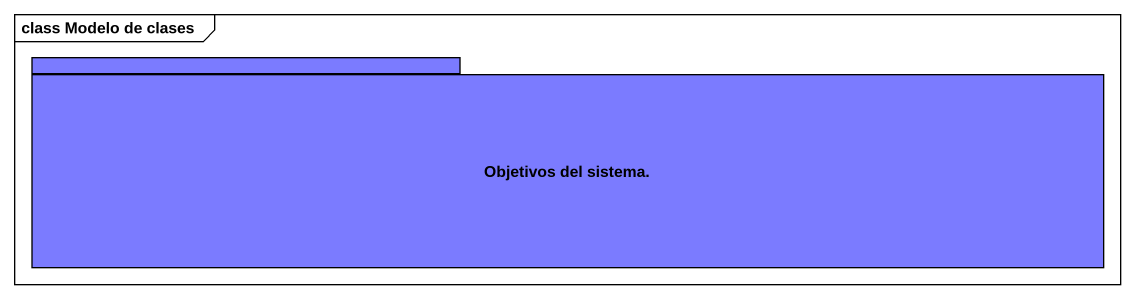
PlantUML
@startuml
mainframe class Modelo de clases
package "Objetivos del sistema." as Objetivos_del_sistema #7B7BFF {
}
@enduml
